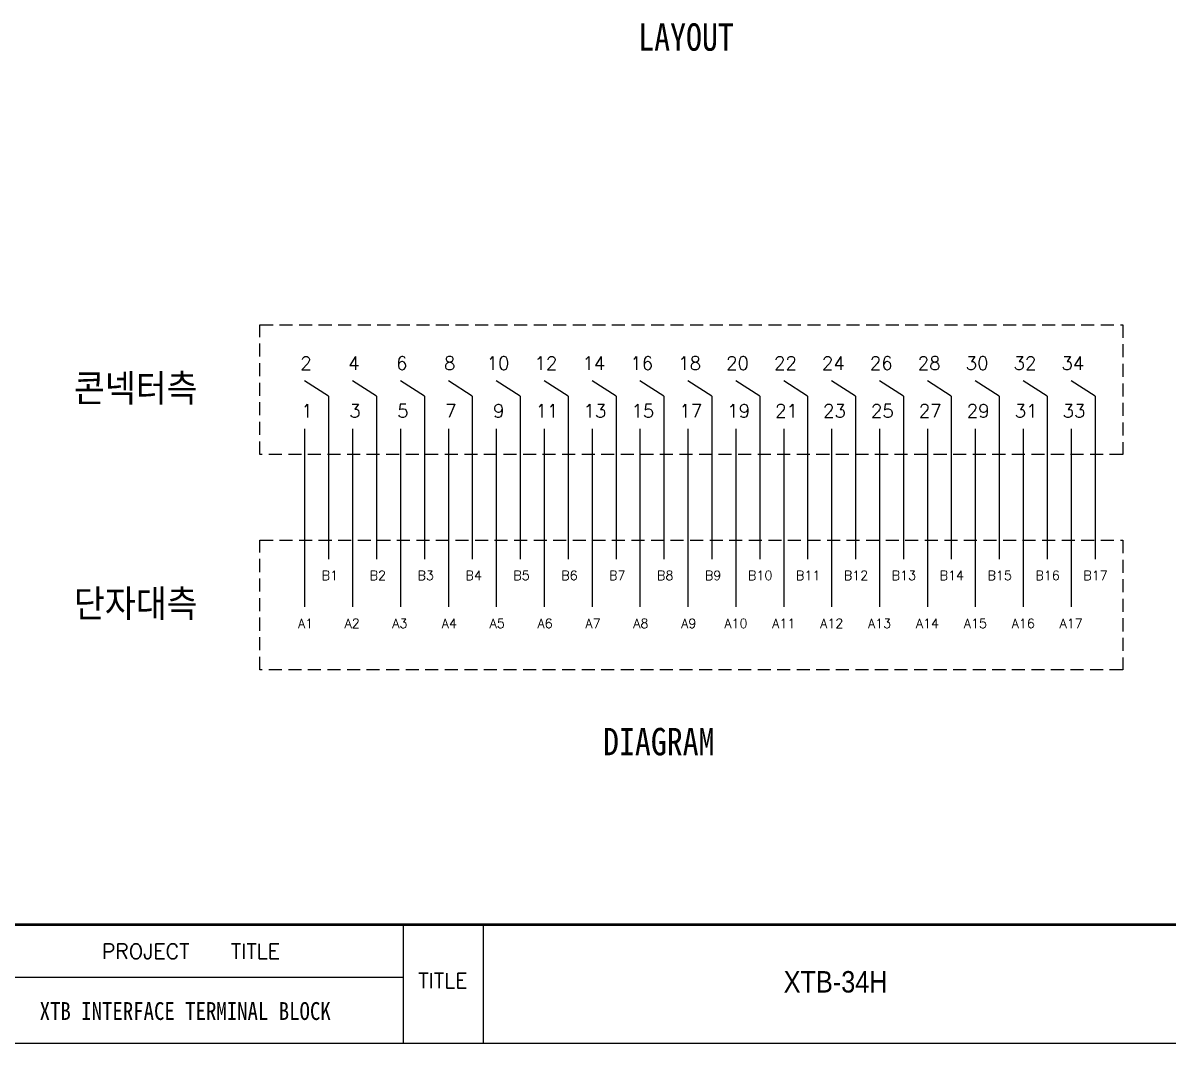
# Model space of a CAD drawing. Extents: x 295 to 2531, y 240 to 845.
# Drawn here: x 1289.8 to 1457.2, y 545.4 to 694.5 of the extents above; entities that cross this region are included whole.
import ezdxf
from ezdxf.enums import TextEntityAlignment as Align

# ---------------------------------------------------------------- set-up
doc = ezdxf.new("R2010")
doc.units = 0
doc.header["$LTSCALE"] = 0.1
doc.linetypes.add('HIDDEN', pattern=[9.525, 6.35, -3.175])
doc.layers.get('0').update_dxf_attribs({"linetype": 'CONTINUOUS'})
doc.layers.add('SHEET', color=7, linetype='CONTINUOUS')
doc.styles.add('ROMANS', font='romans', dxfattribs={"width": 0.9})
doc.styles.get("Standard").update_dxf_attribs({"font": 'simplex.shx', "width": 0.9})

msp = doc.modelspace()

# ---------------------------------------------------------------- linework, layer by layer
for p, q in [((1334.52, 639.97), (1331.02, 642.21)), ((1341.52, 639.97), (1338.02, 642.21)), ((1348.52, 639.97), (1345.02, 642.21)), ((1355.52, 639.97), (1352.02, 642.21)), ((1362.52, 639.97), (1359.02, 642.21)), ((1369.52, 639.97), (1366.02, 642.21)), ((1376.52, 639.97), (1373.02, 642.21)), ((1383.52, 639.97), (1380.02, 642.21)), ((1390.52, 639.97), (1387.02, 642.21)), ((1397.52, 639.97), (1394.02, 642.21)), ((1404.52, 639.97), (1401.02, 642.21)), ((1411.52, 639.97), (1408.02, 642.21)), ((1418.52, 639.97), (1415.02, 642.21)), ((1425.52, 639.97), (1422.02, 642.21)), ((1432.52, 639.97), (1429.02, 642.21)), ((1439.52, 639.97), (1436.02, 642.21)), ((1446.52, 639.97), (1443.02, 642.21)), ((1334.52, 639.97), (1334.52, 616.15)), ((1341.52, 639.97), (1341.52, 616.15)), ((1348.52, 639.97), (1348.52, 616.15)), ((1355.52, 639.97), (1355.52, 616.15)), ((1362.52, 639.97), (1362.52, 616.15)), ((1369.52, 639.97), (1369.52, 616.15)), ((1376.52, 639.97), (1376.52, 616.15)), ((1383.52, 639.97), (1383.52, 616.15)), ((1390.52, 639.97), (1390.52, 616.15)), ((1397.52, 639.97), (1397.52, 616.15)), ((1404.52, 639.97), (1404.52, 616.15)), ((1411.52, 639.97), (1411.52, 616.15)), ((1418.52, 639.97), (1418.52, 616.15)), ((1425.52, 639.97), (1425.52, 616.15)), ((1432.52, 639.97), (1432.52, 616.15)), ((1439.52, 639.97), (1439.52, 616.15)), ((1446.52, 639.97), (1446.52, 616.15)), ((1331.02, 635.21), (1331.02, 609.15)), ((1338.02, 635.21), (1338.02, 609.15)), ((1345.02, 635.21), (1345.02, 609.15)), ((1352.02, 635.21), (1352.02, 609.15)), ((1359.02, 635.21), (1359.02, 609.15)), ((1366.02, 635.21), (1366.02, 609.15)), ((1373.02, 635.21), (1373.02, 609.15)), ((1380.02, 635.21), (1380.02, 609.15)), ((1387.02, 635.21), (1387.02, 609.15)), ((1394.02, 635.21), (1394.02, 609.15)), ((1401.02, 635.21), (1401.02, 609.15)), ((1408.02, 635.21), (1408.02, 609.15)), ((1415.02, 635.21), (1415.02, 609.15)), ((1422.02, 635.21), (1422.02, 609.15)), ((1429.02, 635.21), (1429.02, 609.15)), ((1436.02, 635.21), (1436.02, 609.15)), ((1443.02, 635.21), (1443.02, 609.15)), ((1345.41, 562.76), (1345.41, 545.4)), ((1357.09, 562.76), (1357.09, 545.4)), ((1282.7, 555.06), (1345.41, 555.06))]:
    msp.add_line(p, q)
at = {"color": 0, "lineweight": 50}
msp.add_line((1201.55, 562.76), (1624.78, 562.76), dxfattribs=at)
at = {"linetype": 'HIDDEN', "ltscale": 3}
for points in [[(1324.49, 650.4), (1450.56, 650.4), (1450.56, 631.45), (1324.49, 631.45)], [(1324.49, 618.92), (1450.56, 618.92), (1450.56, 599.97), (1324.49, 599.97)]]:
    msp.add_lwpolyline(points, close=True, dxfattribs=at)
at = {"layer": 'SHEET'}
msp.add_line((1201.55, 545.4), (1624.78, 545.4), dxfattribs=at)

# ---------------------------------------------------------------- texts
at = {"color": 7}
for s, height, p in [('2', 1.95, (1330.38, 643.81)), ('4', 1.95, (1337.38, 643.81)), ('6', 1.95, (1344.38, 643.81)), ('8', 1.95, (1351.38, 643.81)), ('10', 1.948, (1357.61, 643.81)), ('12', 1.948, (1364.61, 643.81)), ('14', 1.948, (1371.61, 643.81)), ('16', 1.948, (1378.61, 643.81)), ('18', 1.948, (1385.61, 643.81)), ('20', 1.948, (1392.61, 643.81)), ('22', 1.948, (1399.61, 643.81)), ('24', 1.948, (1406.61, 643.81)), ('26', 1.948, (1413.61, 643.81)), ('28', 1.948, (1420.61, 643.81)), ('30', 1.948, (1427.61, 643.81)), ('32', 1.948, (1434.61, 643.81)), ('34', 1.948, (1441.61, 643.81)), ('1', 1.95, (1330.54, 636.83)), ('3', 1.95, (1337.54, 636.83)), ('5', 1.95, (1344.54, 636.83)), ('7', 1.95, (1351.54, 636.83)), ('9', 1.95, (1358.54, 636.83)), ('11', 1.948, (1364.77, 636.83)), ('13', 1.948, (1371.77, 636.83)), ('15', 1.948, (1378.77, 636.83)), ('17', 1.948, (1385.77, 636.83)), ('19', 1.948, (1392.77, 636.83)), ('21', 1.948, (1399.77, 636.83)), ('23', 1.948, (1406.77, 636.83)), ('25', 1.948, (1413.77, 636.83)), ('27', 1.948, (1420.77, 636.83)), ('29', 1.948, (1427.77, 636.83)), ('31', 1.948, (1434.77, 636.83)), ('33', 1.948, (1441.77, 636.83)), ('B1', 1.364, (1333.51, 613.08)), ('B2', 1.364, (1340.51, 613.08)), ('B3', 1.364, (1347.51, 613.08)), ('B4', 1.364, (1354.51, 613.08)), ('B5', 1.364, (1361.51, 613.08)), ('B6', 1.364, (1368.51, 613.08)), ('B7', 1.364, (1375.51, 613.08)), ('B8', 1.364, (1382.51, 613.08)), ('B9', 1.364, (1389.51, 613.08)), ('B10', 1.364, (1395.81, 613.08)), ('B11', 1.364, (1402.81, 613.08)), ('B12', 1.364, (1409.81, 613.08)), ('B13', 1.364, (1416.81, 613.08)), ('B14', 1.364, (1423.81, 613.08)), ('B15', 1.364, (1430.81, 613.08)), ('B16', 1.364, (1437.81, 613.08)), ('B17', 1.364, (1444.81, 613.08)), ('A1', 1.364, (1330.04, 606.06)), ('A2', 1.364, (1336.85, 606.06)), ('A3', 1.364, (1343.82, 606.06)), ('A4', 1.364, (1351.04, 606.06)), ('A5', 1.364, (1358.04, 606.06)), ('A6', 1.364, (1365.04, 606.06)), ('A7', 1.364, (1372.04, 606.06)), ('A8', 1.364, (1379.04, 606.06)), ('A9', 1.364, (1386.04, 606.06)), ('A10', 1.364, (1392.34, 606.06)), ('A11', 1.364, (1399.34, 606.06)), ('A12', 1.364, (1406.34, 606.06)), ('A13', 1.364, (1413.34, 606.06)), ('A14', 1.364, (1420.34, 606.06)), ('A15', 1.364, (1427.34, 606.06)), ('A16', 1.364, (1434.34, 606.06)), ('A17', 1.364, (1441.34, 606.06))]:
    msp.add_text(s, height=height, dxfattribs=at).set_placement(p)
at = {"char_height": 4, "width": 30.393, "attachment_point": 5}
for s, insert in [('{\\fGulimChe|b0|i0|c129|p49;LAYOUT}', (1386.75, 692.42)), ('{\\fGulimChe|b0|i0|c129|p49;콘넥터측}', (1306.34, 640.93)), ('{\\fGulimChe|b0|i0|c129|p49;단자대측}', (1306.34, 609.45)), ('{\\fGulimChe|b0|i0|c129|p49;DIAGRAM}', (1382.77, 589.44))]:
    msp.add_mtext(s, dxfattribs=dict(at, insert=insert))
at = {"color": 0, "attachment_point": 5}
for s, insert, char_height, width in [('{\\fDotum|b0|i0|c129|p50;XTB-34H}', (1408.61, 554.34), 3.1342, 59.1453), ('{\\fGulimChe|b0|i0|c129|p49;XTB INTERFACE TERMINAL BLOCK}', (1313.56, 550.07), 2.6119, 54.3388)]:
    msp.add_mtext(s, dxfattribs=dict(at, insert=insert, char_height=char_height, width=width))
at = {"layer": 'SHEET', "style": 'ROMANS'}
for s, height, p in [('PROJECT   TITLE', 2.2017, (1314.39, 558.82)), ('TITLE', 2.202, (1351.22, 554.53))]:
    msp.add_text(s, height=height, dxfattribs=at).set_placement(p, align=Align.MIDDLE)

doc.saveas('drawing.dxf')
